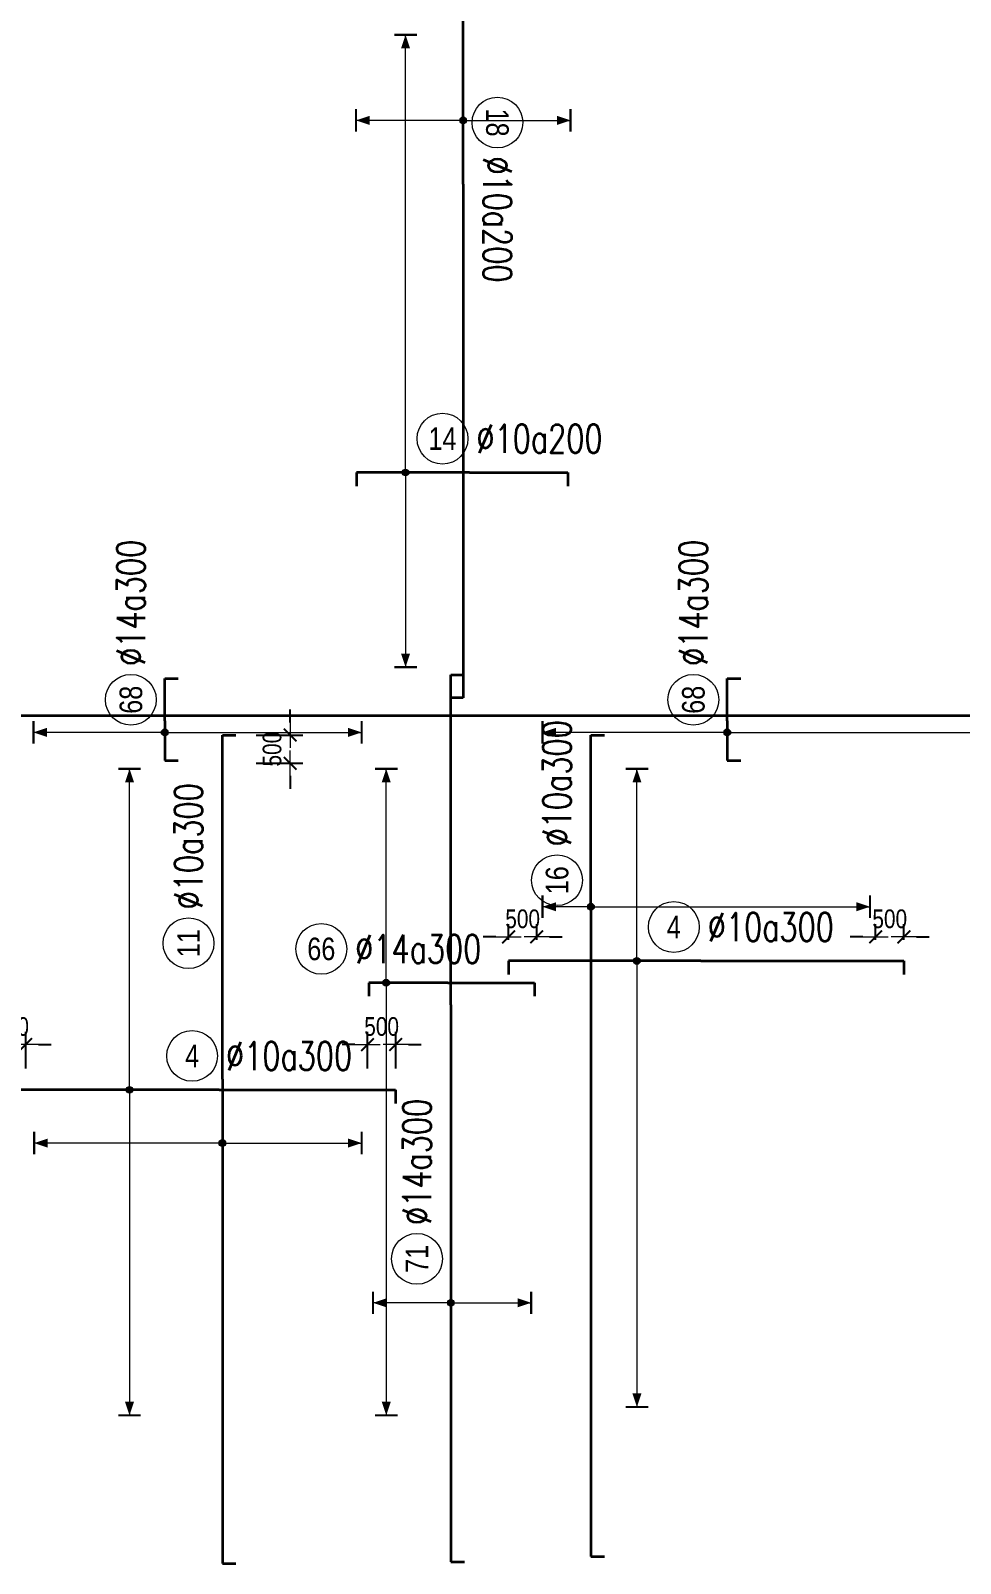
# Model space of a CAD drawing. Header units: millimetres. Extents: x -24156 to 1128921, y -12387 to 212709.
# Drawn here: x 56239 to 72700, y 36529 to 63676 of the extents above; entities that cross this region are included whole.
import ezdxf
from ezdxf.enums import TextEntityAlignment as Align

# ---------------------------------------------------------------- set-up
doc = ezdxf.new("R2010")
doc.units = ezdxf.units.MM
doc.header["$MEASUREMENT"] = 0
doc.header["$PDMODE"] = 3
for name, color, linetype, lineweight in [('NDC_S_DIM', 1, 'Continuous', 9), ('NDC_S_REBAR', 4, 'Continuous', 35), ('NDC_S_VN TEXT', 7, 'Continuous', 20)]:
    doc.layers.add(name, color=color, linetype=linetype, lineweight=lineweight)
doc.styles.add('ARIAL', font='arial.ttf', dxfattribs={"width": 0.8})
doc.styles.add('NDC_ROMANS', font='romans.shx', dxfattribs={"width": 0.8})
doc.dimstyles.new('NDC_dim_150', dxfattribs={"dimscale": 150, "dimtxt": 2.2, "dimasz": 1.5, "dimexe": 1.5, "dimexo": 2.5, "dimgap": 1, "dimtad": 1, "dimdec": 0, "dimzin": 0, "dimdsep": 46, "dimtxsty": 'ARIAL', "dimblk": 'DIMMARK', "dimcen": 0.09, "dimdle": 1.2, "dimclrd": 1, "dimclre": 1, "dimclrt": 3, "dimadec": 0, "dimazin": 0, "dimtfac": 1, "dimtdec": 0, "dimtix": 1, "dimtofl": 0, "dimtmove": 0, "dimatfit": 3, "dimfxl": 4, "dimfxlon": 1, "dimtolj": 1, "dimtzin": 0, "dimarcsym": 0})

# ---------------------------------------------------------------- blocks, each defined once
blk = doc.blocks.new('DIMMARK')
at = {"layer": 'NDC_S_DIM', "color": 1}
blk.add_line((-1.5, 0), (1, 0), dxfattribs=at)
at = {"layer": 'NDC_S_DIM', "color": 2, "const_width": 0.15}
blk.add_lwpolyline([(-0.5, -0.5), (0.5, 0.5)], dxfattribs=at)
blk = doc.blocks.new('*D406')
at = {"layer": 'Defpoints', "color": 0, "transparency": 16777216}
for p in [(62203, 45718), (62203, 44917), (62703, 44916)]:
    blk.add_point(p, dxfattribs=at)
at = {"layer": 'NDC_S_DIM', "color": 1, "lineweight": -2, "transparency": 16777216}
for p, q in [((62203, 45292), (62203, 45943)), ((62703, 45291), (62703, 45943)), ((61978, 45718), (61753, 45718)), ((62928, 45718), (63153, 45718))]:
    blk.add_line(p, q, dxfattribs=at)
at = {"layer": 'NDC_S_DIM', "color": 1, "lineweight": -2, "transparency": 16777216, "xscale": 225, "yscale": 225, "zscale": 225}
blk.add_blockref('DIMMARK', (62203, 45718), dxfattribs=at)
at = {"layer": 'NDC_S_DIM', "color": 1, "lineweight": -2, "transparency": 16777216, "xscale": 225, "yscale": 225, "zscale": 225, "rotation": 180}
blk.add_blockref('DIMMARK', (62703, 45718), dxfattribs=at)
at = {"layer": 'NDC_S_DIM', "color": 3, "transparency": 16777216, "insert": (62453, 46036), "char_height": 330, "attachment_point": 5, "style": 'ARIAL'}
blk.add_mtext('\\A1;500', dxfattribs=at)
blk = doc.blocks.new('*D407')
at = {"layer": 'Defpoints', "color": 0, "transparency": 16777216}
for p in [(56151, 45718), (55651, 44917), (56151, 44917)]:
    blk.add_point(p, dxfattribs=at)
at = {"layer": 'NDC_S_DIM', "color": 1, "lineweight": -2, "transparency": 16777216}
for p, q in [((55651, 45292), (55651, 45943)), ((56151, 45292), (56151, 45943)), ((55426, 45718), (55201, 45718)), ((56376, 45718), (56601, 45718))]:
    blk.add_line(p, q, dxfattribs=at)
at = {"layer": 'NDC_S_DIM', "color": 1, "lineweight": -2, "transparency": 16777216, "xscale": 225, "yscale": 225, "zscale": 225}
blk.add_blockref('DIMMARK', (55651, 45718), dxfattribs=at)
at = {"layer": 'NDC_S_DIM', "color": 1, "lineweight": -2, "transparency": 16777216, "xscale": 225, "yscale": 225, "zscale": 225, "rotation": 180}
blk.add_blockref('DIMMARK', (56151, 45718), dxfattribs=at)
at = {"layer": 'NDC_S_DIM', "color": 3, "transparency": 16777216, "insert": (55901, 46036), "char_height": 330, "attachment_point": 5, "style": 'ARIAL'}
blk.add_mtext('\\A1;500', dxfattribs=at)
blk = doc.blocks.new('*D414')
at = {"layer": 'Defpoints', "color": 0, "transparency": 16777216}
for p in [(59634, 51200), (59634, 50700), (60833, 50700)]:
    blk.add_point(p, dxfattribs=at)
at = {"layer": 'NDC_S_DIM', "color": 1, "lineweight": -2, "transparency": 16777216}
for p, q in [((60833, 51425), (60833, 51650)), ((60233, 51200), (61058, 51200)), ((60233, 50700), (61058, 50700)), ((60833, 50475), (60833, 50250))]:
    blk.add_line(p, q, dxfattribs=at)
at = {"layer": 'NDC_S_DIM', "color": 1, "lineweight": -2, "transparency": 16777216, "xscale": 225, "yscale": 225, "zscale": 225}
for p, rotation in [((60833, 51200), 270), ((60833, 50700), 90)]:
    blk.add_blockref('DIMMARK', p, dxfattribs=dict(at, rotation=rotation))
at = {"layer": 'NDC_S_DIM', "color": 3, "transparency": 16777216, "insert": (60514, 50950), "char_height": 330, "attachment_point": 5, "rotation": 90, "style": 'ARIAL'}
blk.add_mtext('\\A1;500', dxfattribs=at)
blk = doc.blocks.new('*U390')
h = blk.add_hatch(color=6)
edge = h.paths.add_edge_path()
edge.add_arc((-7.93, 0), 0.3, 0, 360)
at = {"layer": 'NDC_S_DIM', "color": 8}
for q in [(-7.93, 28.42), (-7.93, -28.83)]:
    blk.add_line((-7.93, 0), q, dxfattribs=at)
for points in [[(-8.93, 28.42, 0.2, 0.2, 0), (-6.93, 28.42, 0, 0, 0)], [(-8.93, -28.83, 0.2, 0.2, 0), (-6.93, -28.83, 0, 0, 0)]]:
    blk.add_lwpolyline(points, format="xyseb", dxfattribs=at)
at = {"layer": 'NDC_S_DIM'}
blk.add_circle((-2.39, 3), 2.25, dxfattribs=at)
at = {"layer": 'NDC_S_DIM', "color": 6}
blk.add_circle((-7.93, 0), 0.3, dxfattribs=at)
at = {"layer": 'NDC_S_DIM', "color": 8}
for points in [[(-8.33, 27.22), (-7.93, 28.42), (-7.53, 27.22)], [(-8.33, -27.63), (-7.93, -28.83), (-7.53, -27.63)]]:
    blk.add_solid(points, dxfattribs=at)
at = {"layer": 'NDC_S_REBAR'}
for p, q in [((0, 0), (-19.38, 0)), ((-19.38, 0), (-19.38, -1.2)), ((0, 0), (15.63, 0)), ((15.63, 0), (15.63, -1.2)), ((-19.38, -1.2), (-19.38, -1.2)), ((15.63, -1.2), (15.63, -1.2))]:
    blk.add_line(p, q, dxfattribs=at)
at = {"layer": 'NDC_S_VN TEXT', "color": 3, "style": 'NDC_ROMANS', "width": 0.75}
blk.add_attdef('DKT', (0.61, 1.75), '', height=2.5, dxfattribs=at)
at = {"layer": 'NDC_S_VN TEXT', "style": 'ARIAL', "width": 0.8}
blk.add_attdef('KHT', text='', height=2, dxfattribs=at).set_placement((-2.39, 3), align=Align.MIDDLE_CENTER)
blk = doc.blocks.new('*U386')
h = blk.add_hatch(color=6)
edge = h.paths.add_edge_path()
edge.add_arc((-5.45, 0), 0.3, 0, 360)
at = {"layer": 'NDC_S_DIM', "color": 8}
for q in [(-5.45, 18.94), (-5.45, -38.31)]:
    blk.add_line((-5.45, 0), q, dxfattribs=at)
for points in [[(-6.45, 18.94, 0.2, 0.2, 0), (-4.45, 18.94, 0, 0, 0)], [(-6.45, -38.31, 0.2, 0.2, 0), (-4.45, -38.31, 0, 0, 0)]]:
    blk.add_lwpolyline(points, format="xyseb", dxfattribs=at)
at = {"layer": 'NDC_S_DIM'}
blk.add_circle((-11.2, 3), 2.25, dxfattribs=at)
at = {"layer": 'NDC_S_DIM', "color": 6}
blk.add_circle((-5.45, 0), 0.3, dxfattribs=at)
at = {"layer": 'NDC_S_DIM', "color": 8}
for points in [[(-5.85, 17.74), (-5.45, 18.94), (-5.05, 17.74)], [(-5.85, -37.11), (-5.45, -38.31), (-5.05, -37.11)]]:
    blk.add_solid(points, dxfattribs=at)
at = {"layer": 'NDC_S_REBAR'}
for p, q in [((0, 0), (-6.99, 0)), ((-6.99, 0), (-6.99, -1.2)), ((0, 0), (7.67, 0)), ((7.67, 0), (7.67, -1.2)), ((-6.99, -1.2), (-6.99, -1.2)), ((7.67, -1.2), (7.67, -1.2))]:
    blk.add_line(p, q, dxfattribs=at)
at = {"layer": 'NDC_S_VN TEXT', "color": 3, "style": 'NDC_ROMANS', "width": 0.75}
blk.add_attdef('DKT', (-8.2, 1.75), '', height=2.5, dxfattribs=at)
at = {"layer": 'NDC_S_VN TEXT', "style": 'ARIAL', "width": 0.8}
blk.add_attdef('KHT', text='', height=2, dxfattribs=at).set_placement((-11.2, 3), align=Align.MIDDLE_CENTER)
blk = doc.blocks.new('*U338')
h = blk.add_hatch(color=6)
edge = h.paths.add_edge_path()
edge.add_arc((-5.66, 0), 0.3, 0, 360)
at = {"layer": 'NDC_S_DIM', "color": 8}
for q in [(-5.66, 16.67), (-5.66, -12.33)]:
    blk.add_line((-5.66, 0), q, dxfattribs=at)
for points in [[(-6.66, 16.67, 0.2, 0.2, 0), (-4.66, 16.67, 0, 0, 0)], [(-6.66, -12.33, 0.2, 0.2, 0), (-4.66, -12.33, 0, 0, 0)]]:
    blk.add_lwpolyline(points, format="xyseb", dxfattribs=at)
at = {"layer": 'NDC_S_DIM'}
blk.add_circle((12.04, 3), 2.25, dxfattribs=at)
at = {"layer": 'NDC_S_DIM', "color": 6}
blk.add_circle((-5.66, 0), 0.3, dxfattribs=at)
at = {"layer": 'NDC_S_DIM', "color": 8}
for points in [[(-6.06, 15.47), (-5.66, 16.67), (-5.26, 15.47)], [(-6.06, -11.13), (-5.66, -12.33), (-5.26, -11.13)]]:
    blk.add_solid(points, dxfattribs=at)
at = {"layer": 'NDC_S_REBAR'}
for p, q in [((0, 0), (-42.88, 0)), ((-42.88, 0), (-42.88, -1.2)), ((0, 0), (30.48, 0)), ((30.48, 0), (30.48, -1.2)), ((-42.88, -1.2), (-42.88, -1.2)), ((30.48, -1.2), (30.48, -1.2))]:
    blk.add_line(p, q, dxfattribs=at)
at = {"layer": 'NDC_S_VN TEXT', "color": 3, "style": 'NDC_ROMANS', "width": 0.75}
blk.add_attdef('DKT', (15.04, 1.75), '', height=2.5, dxfattribs=at)
at = {"layer": 'NDC_S_VN TEXT', "style": 'ARIAL', "width": 0.8}
blk.add_attdef('KHT', text='', height=2, dxfattribs=at).set_placement((12.04, 3), align=Align.MIDDLE_CENTER)
blk = doc.blocks.new('*U349')
h = blk.add_hatch(color=6)
edge = h.paths.add_edge_path()
edge.add_arc((-26.39, 0), 0.3, 0, 360)
at = {"layer": 'NDC_S_DIM', "color": 8}
for q in [(-26.39, 6.89), (-26.39, -7.11)]:
    blk.add_line((-26.39, 0), q, dxfattribs=at)
for points in [[(-27.39, 6.89, 0.2, 0.2, 0), (-25.39, 6.89, 0, 0, 0)], [(-27.39, -7.11, 0.2, 0.2, 0), (-25.39, -7.11, 0, 0, 0)]]:
    blk.add_lwpolyline(points, format="xyseb", dxfattribs=at)
at = {"layer": 'NDC_S_DIM'}
blk.add_circle((-22.5, 3), 2.25, dxfattribs=at)
at = {"layer": 'NDC_S_DIM', "color": 6}
blk.add_circle((-26.39, 0), 0.3, dxfattribs=at)
at = {"layer": 'NDC_S_DIM', "color": 8}
for points in [[(-26.79, 5.69), (-26.39, 6.89), (-25.99, 5.69)], [(-26.79, -5.91), (-26.39, -7.11), (-25.99, -5.91)]]:
    blk.add_solid(points, dxfattribs=at)
at = {"layer": 'NDC_S_REBAR'}
for p, q in [((0, 0), (-49.34, 0)), ((-49.34, 0), (-49.34, -1.2)), ((0, 0), (29.21, 0)), ((29.21, 0), (29.21, -1.2)), ((-49.34, -1.2), (-49.34, -1.2)), ((29.21, -1.2), (29.21, -1.2))]:
    blk.add_line(p, q, dxfattribs=at)
at = {"layer": 'NDC_S_VN TEXT', "color": 3, "style": 'NDC_ROMANS', "width": 0.75}
blk.add_attdef('DKT', (-19.5, 1.75), '', height=2.5, dxfattribs=at)
at = {"layer": 'NDC_S_VN TEXT', "style": 'ARIAL', "width": 0.8}
blk.add_attdef('KHT', text='', height=2, dxfattribs=at).set_placement((-22.5, 3), align=Align.MIDDLE_CENTER)
blk = doc.blocks.new('*U350')
at = {"layer": 'NDC_S_REBAR'}
blk.add_line((0, 0), (189.1, 0), dxfattribs=at)
at = {"layer": 'NDC_S_VN TEXT', "style": 'ARIAL', "width": 0.8}
blk.add_attdef('KHT', text='', height=2, dxfattribs=at).set_placement((35.24, -3.03), align=Align.MIDDLE_CENTER)
at = {"layer": 'NDC_S_VN TEXT', "color": 3, "style": 'NDC_ROMANS', "width": 0.75}
blk.add_attdef('DKT', (38.24, -4.28), '', height=2.5, dxfattribs=at)
blk = doc.blocks.new('*U352')
h = blk.add_hatch(color=6)
edge = h.paths.add_edge_path()
edge.add_arc((-5.66, 0), 0.3, 0, 360)
at = {"layer": 'NDC_S_DIM', "color": 8}
for q in [(-5.66, 38.76), (-5.66, -17.24)]:
    blk.add_line((-5.66, 0), q, dxfattribs=at)
for points in [[(-6.66, 38.76, 0.2, 0.2, 0), (-4.66, 38.76, 0, 0, 0)], [(-6.66, -17.24, 0.2, 0.2, 0), (-4.66, -17.24, 0, 0, 0)]]:
    blk.add_lwpolyline(points, format="xyseb", dxfattribs=at)
at = {"layer": 'NDC_S_DIM'}
blk.add_circle((-2.39, 3), 2.25, dxfattribs=at)
at = {"layer": 'NDC_S_DIM', "color": 6}
blk.add_circle((-5.66, 0), 0.3, dxfattribs=at)
at = {"layer": 'NDC_S_DIM', "color": 8}
for points in [[(-6.06, 37.56), (-5.66, 38.76), (-5.26, 37.56)], [(-6.06, -16.04), (-5.66, -17.24), (-5.26, -16.04)]]:
    blk.add_solid(points, dxfattribs=at)
at = {"layer": 'NDC_S_REBAR'}
for p, q in [((0, 0), (-10, 0)), ((-10, 0), (-10, -1.2)), ((0, 0), (8.7, 0)), ((8.7, 0), (8.7, -1.2)), ((-10, -1.2), (-10, -1.2)), ((8.7, -1.2), (8.7, -1.2))]:
    blk.add_line(p, q, dxfattribs=at)
at = {"layer": 'NDC_S_VN TEXT', "color": 3, "style": 'NDC_ROMANS', "width": 0.75}
blk.add_attdef('DKT', (0.61, 1.75), '', height=2.5, dxfattribs=at)
at = {"layer": 'NDC_S_VN TEXT', "style": 'ARIAL', "width": 0.8}
blk.add_attdef('KHT', text='', height=2, dxfattribs=at).set_placement((-2.39, 3), align=Align.MIDDLE_CENTER)
blk = doc.blocks.new('*U420')
h = blk.add_hatch(color=6)
edge = h.paths.add_edge_path()
edge.add_arc((0, 0), 0.3, 0, 360)
at = {"layer": 'NDC_S_DIM', "color": 8}
for q in [(0, 4.29), (0, -24.71)]:
    blk.add_line((0, 0), q, dxfattribs=at)
for points in [[(-1, 4.29, 0.2, 0.2, 0), (1, 4.29, 0, 0, 0)], [(-1, -24.71, 0.2, 0.2, 0), (1, -24.71, 0, 0, 0)]]:
    blk.add_lwpolyline(points, format="xyseb", dxfattribs=at)
at = {"layer": 'NDC_S_DIM'}
blk.add_circle((2.35, 3), 2.25, dxfattribs=at)
at = {"layer": 'NDC_S_DIM', "color": 6}
blk.add_circle((0, 0), 0.3, dxfattribs=at)
at = {"layer": 'NDC_S_DIM', "color": 8}
for points in [[(-0.4, 3.09), (0, 4.29), (0.4, 3.09)], [(-0.4, -23.51), (0, -24.71), (0.4, -23.51)]]:
    blk.add_solid(points, dxfattribs=at)
at = {"layer": 'NDC_S_REBAR'}
for p, q in [((0, 0), (-57.53, 0)), ((-57.53, 0), (-57.53, -1.2)), ((0, 0), (15.21, 0)), ((15.21, 0), (15.21, -1.2)), ((-57.53, -1.2), (-57.53, -1.2)), ((15.21, -1.2), (15.21, -1.2))]:
    blk.add_line(p, q, dxfattribs=at)
at = {"layer": 'NDC_S_VN TEXT', "color": 3, "style": 'NDC_ROMANS', "width": 0.75}
blk.add_attdef('DKT', (5.35, 1.75), '', height=2.5, dxfattribs=at)
at = {"layer": 'NDC_S_VN TEXT', "style": 'ARIAL', "width": 0.8}
blk.add_attdef('KHT', text='', height=2, dxfattribs=at).set_placement((2.35, 3), align=Align.MIDDLE_CENTER)
blk = doc.blocks.new('*U375')
h = blk.add_hatch(color=6)
edge = h.paths.add_edge_path()
edge.add_arc((-5.66, 0), 0.3, 0, 360)
at = {"layer": 'NDC_S_DIM', "color": 8}
for q in [(-5.66, 17), (-5.66, -39.51)]:
    blk.add_line((-5.66, 0), q, dxfattribs=at)
for points in [[(-6.66, 17, 0.2, 0.2, 0), (-4.66, 17, 0, 0, 0)], [(-6.66, -39.51, 0.2, 0.2, 0), (-4.66, -39.51, 0, 0, 0)]]:
    blk.add_lwpolyline(points, format="xyseb", dxfattribs=at)
at = {"layer": 'NDC_S_DIM'}
blk.add_circle((-2.39, 3), 2.25, dxfattribs=at)
at = {"layer": 'NDC_S_DIM', "color": 6}
blk.add_circle((-5.66, 0), 0.3, dxfattribs=at)
at = {"layer": 'NDC_S_DIM', "color": 8}
for points in [[(-6.06, 15.8), (-5.66, 17), (-5.26, 15.8)], [(-6.06, -38.31), (-5.66, -39.51), (-5.26, -38.31)]]:
    blk.add_solid(points, dxfattribs=at)
at = {"layer": 'NDC_S_REBAR'}
for p, q in [((0, 0), (-17.03, 0)), ((-17.03, 0), (-17.03, -1.2)), ((0, 0), (17.97, 0)), ((17.97, 0), (17.97, -1.2)), ((-17.03, -1.2), (-17.03, -1.2)), ((17.97, -1.2), (17.97, -1.2))]:
    blk.add_line(p, q, dxfattribs=at)
at = {"layer": 'NDC_S_VN TEXT', "color": 3, "style": 'NDC_ROMANS', "width": 0.75}
blk.add_attdef('DKT', (0.61, 1.75), '', height=2.5, dxfattribs=at)
at = {"layer": 'NDC_S_VN TEXT', "style": 'ARIAL', "width": 0.8}
blk.add_attdef('KHT', text='', height=2, dxfattribs=at).set_placement((-2.39, 3), align=Align.MIDDLE_CENTER)
blk = doc.blocks.new('*D417')
at = {"layer": 'Defpoints', "color": 0, "transparency": 16777216}
for p in [(65200, 47625), (64700, 47200), (65200, 47200)]:
    blk.add_point(p, dxfattribs=at)
at = {"layer": 'NDC_S_DIM', "color": 1, "lineweight": -2, "transparency": 16777216}
for p, q in [((64700, 47575), (64700, 47850)), ((65200, 47575), (65200, 47850)), ((64475, 47625), (64250, 47625)), ((65425, 47625), (65650, 47625))]:
    blk.add_line(p, q, dxfattribs=at)
at = {"layer": 'NDC_S_DIM', "color": 1, "lineweight": -2, "transparency": 16777216, "xscale": 225, "yscale": 225, "zscale": 225}
blk.add_blockref('DIMMARK', (64700, 47625), dxfattribs=at)
at = {"layer": 'NDC_S_DIM', "color": 1, "lineweight": -2, "transparency": 16777216, "xscale": 225, "yscale": 225, "zscale": 225, "rotation": 180}
blk.add_blockref('DIMMARK', (65200, 47625), dxfattribs=at)
at = {"layer": 'NDC_S_DIM', "color": 3, "transparency": 16777216, "insert": (64950, 47943), "char_height": 330, "attachment_point": 5, "style": 'ARIAL'}
blk.add_mtext('\\A1;500', dxfattribs=at)
blk = doc.blocks.new('*U372')
h = blk.add_hatch(color=6)
edge = h.paths.add_edge_path()
edge.add_arc((-1.02, 0), 0.3, 0, 360)
at = {"layer": 'NDC_S_DIM', "color": 8}
for q in [(-1.02, 11.63), (-1.02, -17.43)]:
    blk.add_line((-1.02, 0), q, dxfattribs=at)
for points in [[(-2.02, 11.63, 0.2, 0.2, 0), (-0.02, 11.63, 0, 0, 0)], [(-2.02, -17.43, 0.2, 0.2, 0), (-0.02, -17.43, 0, 0, 0)]]:
    blk.add_lwpolyline(points, format="xyseb", dxfattribs=at)
at = {"layer": 'NDC_S_DIM'}
blk.add_circle((1.87, 3), 2.25, dxfattribs=at)
at = {"layer": 'NDC_S_DIM', "color": 6}
blk.add_circle((-1.02, 0), 0.3, dxfattribs=at)
at = {"layer": 'NDC_S_DIM', "color": 8}
for points in [[(-1.42, 10.43), (-1.02, 11.63), (-0.62, 10.43)], [(-1.42, -16.23), (-1.02, -17.43), (-0.62, -16.23)]]:
    blk.add_solid(points, dxfattribs=at)
at = {"layer": 'NDC_S_REBAR'}
for p, q in [((0, 0), (-3.5, 0)), ((-3.5, 0), (-3.5, -1.2)), ((0, 0), (3.75, 0)), ((3.75, 0), (3.75, -1.2)), ((-3.5, -1.2), (-3.5, -1.2)), ((3.75, -1.2), (3.75, -1.2))]:
    blk.add_line(p, q, dxfattribs=at)
at = {"layer": 'NDC_S_VN TEXT', "color": 3, "style": 'NDC_ROMANS', "width": 0.75}
blk.add_attdef('DKT', (4.87, 1.75), '', height=2.5, dxfattribs=at)
at = {"layer": 'NDC_S_VN TEXT', "style": 'ARIAL', "width": 0.8}
blk.add_attdef('KHT', text='', height=2, dxfattribs=at).set_placement((1.87, 3), align=Align.MIDDLE_CENTER)
blk = doc.blocks.new('*U373')
h = blk.add_hatch(color=6)
edge = h.paths.add_edge_path()
edge.add_arc((-1.02, 0), 0.3, 0, 360)
at = {"layer": 'NDC_S_DIM', "color": 8}
for q in [(-1.02, 16.36), (-1.02, -72.14)]:
    blk.add_line((-1.02, 0), q, dxfattribs=at)
blk.add_lwpolyline([(-2.02, 16.36, 0.2, 0.2, 0), (-0.02, 16.36, 0, 0, 0)], format="xyseb", dxfattribs=at)
at = {"layer": 'NDC_S_DIM'}
blk.add_circle((1.87, 3), 2.25, dxfattribs=at)
at = {"layer": 'NDC_S_DIM', "color": 6}
blk.add_circle((-1.02, 0), 0.3, dxfattribs=at)
at = {"layer": 'NDC_S_DIM', "color": 8}
blk.add_solid([(-1.42, 15.16), (-1.02, 16.36), (-0.62, 15.16)], dxfattribs=at)
at = {"layer": 'NDC_S_REBAR'}
for p, q in [((0, 0), (-3.5, 0)), ((-3.5, 0), (-3.5, -1.2)), ((0, 0), (3.75, 0)), ((3.75, 0), (3.75, -1.2)), ((-3.5, -1.2), (-3.5, -1.2)), ((3.75, -1.2), (3.75, -1.2))]:
    blk.add_line(p, q, dxfattribs=at)
at = {"layer": 'NDC_S_VN TEXT', "color": 3, "style": 'NDC_ROMANS', "width": 0.75}
blk.add_attdef('DKT', (4.87, 1.75), '', height=2.5, dxfattribs=at)
at = {"layer": 'NDC_S_VN TEXT', "style": 'ARIAL', "width": 0.8}
blk.add_attdef('KHT', text='', height=2, dxfattribs=at).set_placement((1.87, 3), align=Align.MIDDLE_CENTER)
blk = doc.blocks.new('*U370')
h = blk.add_hatch(color=6)
edge = h.paths.add_edge_path()
edge.add_arc((-5.66, 0), 0.3, 0, 360)
at = {"layer": 'NDC_S_DIM', "color": 8}
for q in [(-5.66, 9.51), (-5.66, -9.49)]:
    blk.add_line((-5.66, 0), q, dxfattribs=at)
for points in [[(-6.66, 9.51, 0.2, 0.2, 0), (-4.66, 9.51, 0, 0, 0)], [(-6.66, -9.49, 0.2, 0.2, 0), (-4.66, -9.49, 0, 0, 0)]]:
    blk.add_lwpolyline(points, format="xyseb", dxfattribs=at)
at = {"layer": 'NDC_S_DIM'}
blk.add_circle((-5.47, 3.03), 2.25, dxfattribs=at)
at = {"layer": 'NDC_S_DIM', "color": 6}
blk.add_circle((-5.66, 0), 0.3, dxfattribs=at)
at = {"layer": 'NDC_S_DIM', "color": 8}
for points in [[(-6.06, 8.31), (-5.66, 9.51), (-5.26, 8.31)], [(-6.06, -8.29), (-5.66, -9.49), (-5.26, -8.29)]]:
    blk.add_solid(points, dxfattribs=at)
at = {"layer": 'NDC_S_REBAR'}
for p, q in [((0, 0), (-16.08, 0)), ((-16.08, 0), (-16.08, -1.2)), ((0, 0), (45.49, 0)), ((45.49, 0), (45.49, -1.2)), ((-16.08, -1.2), (-16.08, -1.2)), ((45.49, -1.2), (45.49, -1.2))]:
    blk.add_line(p, q, dxfattribs=at)
at = {"layer": 'NDC_S_VN TEXT', "color": 3, "style": 'NDC_ROMANS', "width": 0.75}
blk.add_attdef('DKT', (-2.47, 1.78), '', height=2.5, dxfattribs=at)
at = {"layer": 'NDC_S_VN TEXT', "style": 'ARIAL', "width": 0.8}
blk.add_attdef('KHT', text='', height=2, dxfattribs=at).set_placement((-5.47, 3.03), align=Align.MIDDLE_CENTER)
blk = doc.blocks.new('*D418')
at = {"layer": 'Defpoints', "color": 0, "transparency": 16777216}
for p in [(71700, 47625), (71200, 47200), (71700, 47200)]:
    blk.add_point(p, dxfattribs=at)
at = {"layer": 'NDC_S_DIM', "color": 1, "lineweight": -2, "transparency": 16777216}
for p, q in [((71200, 47575), (71200, 47850)), ((71700, 47575), (71700, 47850)), ((70975, 47625), (70750, 47625)), ((71925, 47625), (72150, 47625))]:
    blk.add_line(p, q, dxfattribs=at)
at = {"layer": 'NDC_S_DIM', "color": 1, "lineweight": -2, "transparency": 16777216, "xscale": 225, "yscale": 225, "zscale": 225}
blk.add_blockref('DIMMARK', (71200, 47625), dxfattribs=at)
at = {"layer": 'NDC_S_DIM', "color": 1, "lineweight": -2, "transparency": 16777216, "xscale": 225, "yscale": 225, "zscale": 225, "rotation": 180}
blk.add_blockref('DIMMARK', (71700, 47625), dxfattribs=at)
at = {"layer": 'NDC_S_DIM', "color": 3, "transparency": 16777216, "insert": (71450, 47943), "char_height": 330, "attachment_point": 5, "style": 'ARIAL'}
blk.add_mtext('\\A1;500', dxfattribs=at)

msp = doc.modelspace()

# ---------------------------------------------------------------- block references
at = {"xscale": 200, "yscale": 200, "zscale": 200}
for name, p, rotation, values in [('*U370', (63897.5, 60954.3), 270, {'KHT': '18', 'DKT': '%%C10a200'}), ('*U372', (58613.3, 51450.7), 90, {'KHT': '68', 'DKT': '%%c14a300'}), ('*U373', (68572.2, 51450.7), 90, {'KHT': '68', 'DKT': '%%c14a300'}), ('*U349', (63678.2, 46421.8), 90, {'KHT': '71', 'DKT': '%%c14a300'}), ('*U420', (66158.9, 48158.4), 90, {'KHT': '16', 'DKT': '%%c10a300'}), ('*U338', (59633.6, 45104.4), 90, {'KHT': '11', 'DKT': '%%C10a300'})]:
    msp.add_blockref(name, p, dxfattribs=dict(at, rotation=rotation)).add_auto_attribs(values)
for name, p, values in [('*U352', (64009.1, 55850), {'KHT': '14', 'DKT': '%%C10a200'}), ('*U390', (59575.1, 44916.6), {'KHT': '4', 'DKT': '%%C10a300'}), ('*U386', (63624.9, 46812), {'KHT': '66', 'DKT': '%%c14a300'}), ('*U375', (68105.4, 47199.8), {'KHT': '4', 'DKT': '%%c10a300'})]:
    msp.add_blockref(name, p, dxfattribs=at).add_auto_attribs(values)
msp.add_blockref('*U350', (46150.6, 51545.1), dxfattribs=at)

# ---------------------------------------------------------------- dimensions: what is measured, and where the dimension line sits
at = {"layer": 'NDC_S_DIM'}
dim = msp.add_linear_dim(base=(60832.7, 50700), p1=(59633.6, 51200), p2=(59633.6, 50700), angle=90, dimstyle='NDC_dim_150', dxfattribs=at)
dim.commit()
dim.dimension.update_dxf_attribs({"geometry": '*D414', "text_midpoint": (60514.3, 50950)})
for base, p1, p2, picture, middle in [((65200, 47625), (64700, 47199.8), (65200, 47199.8), '*D417', (64950, 47943.5)), ((71700, 47625), (71200, 47199.8), (71700, 47199.8), '*D418', (71450, 47943.5)), ((56150.8, 45717.8), (55650.8, 44916.6), (56150.8, 44916.6), '*D407', (55900.8, 46036.3)), ((62203, 45717.8), (62703, 44916.2), (62203, 44916.6), '*D406', (62453, 46036.3))]:
    dim = msp.add_linear_dim(base=base, p1=p1, p2=p2, dimstyle='NDC_dim_150', dxfattribs=at)
    dim.commit()
    dim.dimension.update_dxf_attribs({"geometry": picture, "text_midpoint": middle})

doc.saveas('drawing.dxf')
